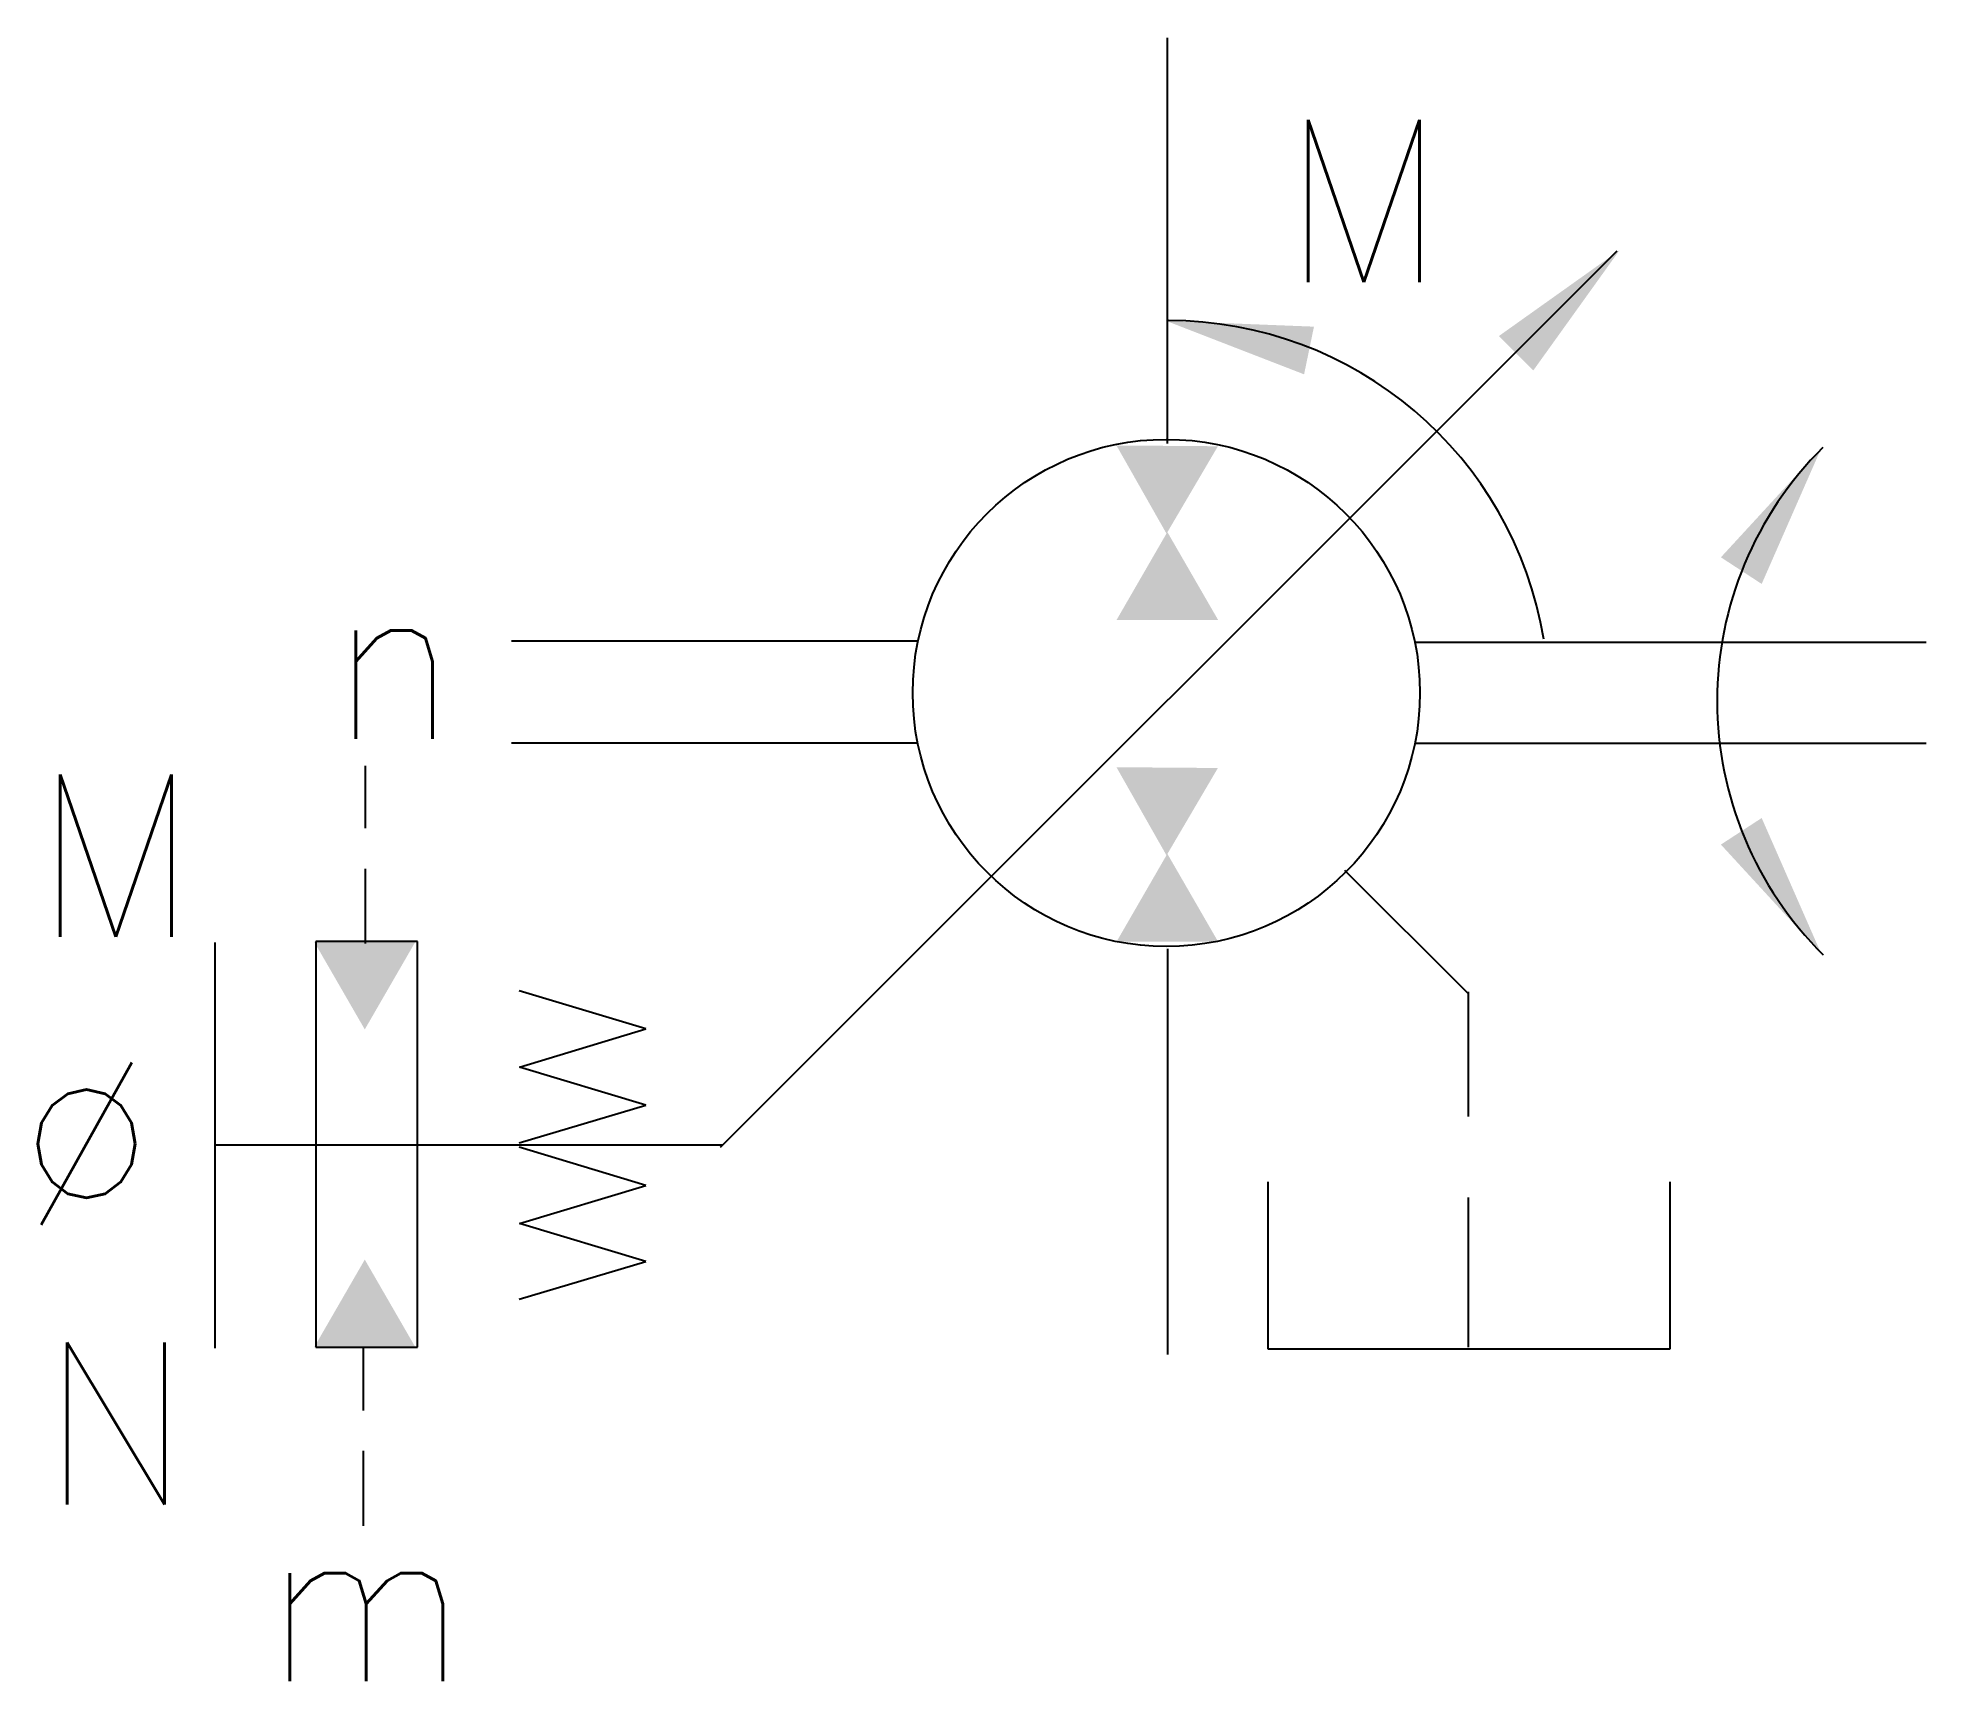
# Model space of a CAD drawing. Extents: x 227.4 to 264.6, y 456.6 to 489.
import ezdxf
from ezdxf.enums import TextEntityAlignment as Align

# ---------------------------------------------------------------- set-up
doc = ezdxf.new("R2010")
doc.units = 0
doc.header["$LTSCALE"] = 5
doc.header["$MEASUREMENT"] = 0
doc.layers.add('11', color=1, linetype='CONTINUOUS')
doc.layers.add('12', color=2, linetype='CONTINUOUS')
doc.styles.add('HZ', font='txt', dxfattribs={"bigfont": 'hztxt'})

# ---------------------------------------------------------------- blocks, each defined once
blk = doc.blocks.new('5236', base_point=(344.924, 42.985))
at = {"layer": '11'}
for p, q in [((342.018, 47.871), (343.501, 42.874)), ((343.501, 42.874), (345.003, 47.856)), ((345.003, 47.856), (346.506, 42.874)), ((346.506, 42.874), (348.008, 47.871))]:
    blk.add_line(p, q, dxfattribs=at)
blk = doc.blocks.new('5171', base_point=(201.305, 88.5))
at = {"layer": '11'}
for p, q in [((201.383, 88.426), (201.383, 93.426)), ((213.383, 93.426), (213.383, 88.426)), ((213.383, 88.426), (201.383, 88.426))]:
    blk.add_line(p, q, dxfattribs=at)

msp = doc.modelspace()

# ---------------------------------------------------------------- linework, layer by layer
at = {"layer": '11'}
for p, q in [((249.672, 481.019), (249.672, 489.019)), ((258.531, 484.813), (240.853, 467.135)), ((236.743, 477.129), (244.769, 477.129)), ((254.541, 477.101), (264.634, 477.101)), ((236.743, 475.12), (244.74, 475.12)), ((264.634, 475.101), (254.561, 475.101)), ((230.895, 471.181), (230.895, 463.181)), ((232.885, 471.198), (232.885, 463.198)), ((234.885, 471.198), (232.885, 471.198)), ((234.885, 463.198), (234.885, 471.198)), ((249.672, 471.056), (249.672, 463.056)), ((240.895, 467.181), (230.895, 467.181)), ((232.885, 463.198), (234.885, 463.198))]:
    msp.add_line(p, q, dxfattribs=at)
msp.add_circle((249.652, 476.101), 5, dxfattribs=at)
for centre, radius, start, end in [((249.692, 475.943), 7.5, 9.3601, 90), ((267.543, 475.943), 7.031, 134.6929, 225.3648)]:
    msp.add_arc(centre, radius, start, end, dxfattribs=at)
at = {"layer": '12'}
for p, q in [((233.857, 474.664), (233.857, 473.435)), ((233.857, 472.635), (233.857, 471.162)), ((253.168, 472.609), (255.602, 470.174)), ((255.602, 470.207), (255.602, 467.749)), ((255.602, 466.149), (255.602, 463.202)), ((233.817, 463.183), (233.817, 461.954)), ((233.817, 461.154), (233.817, 459.68))]:
    msp.add_line(p, q, dxfattribs=at)
for points in [[(256.209, 483.138), (256.886, 482.458), (258.588, 484.831)], [(252.368, 482.383), (252.563, 483.323), (249.645, 483.438)], [(249.656, 479.241), (248.669, 480.98), (250.669, 480.965)], [(260.586, 478.775), (261.39, 478.25), (262.563, 480.924)], [(249.672, 479.274), (248.672, 477.542), (250.672, 477.542)], [(249.656, 472.897), (248.669, 474.636), (250.669, 474.621)], [(260.586, 473.111), (261.39, 473.635), (262.563, 470.961)], [(249.672, 472.93), (248.672, 471.198), (250.672, 471.198)], [(232.849, 471.198), (233.849, 469.466), (234.849, 471.198)], [(232.849, 463.196), (233.849, 464.928), (234.849, 463.196)]]:
    msp.add_solid(points, dxfattribs=at)

# ---------------------------------------------------------------- block references
at = {"layer": '11', "xscale": 0.5, "yscale": 0.5, "zscale": 0.5, "rotation": 90}
for p in [(239.333, 468.684), (239.333, 465.6)]:
    msp.add_blockref('5236', p, dxfattribs=at)
at = {"layer": '11', "xscale": 0.66, "yscale": 0.66, "zscale": 0.66}
msp.add_blockref('5171', (251.61, 463.212), dxfattribs=at)

# ---------------------------------------------------------------- texts
at = {"layer": '12', "style": 'HZ'}
for s, p in [('M', (251.902, 484.201)), ('n', (233.126, 475.199)), ('M', (227.294, 471.293)), ('N', (227.432, 460.096))]:
    msp.add_text(s, height=3.2, dxfattribs=at).set_placement(p)
for s, p in [('%%c', (228.362, 467.213)), ('m', (233.877, 458.214))]:
    msp.add_text(s, height=3.2, dxfattribs=at).set_placement(p, align=Align.MIDDLE)

doc.saveas('drawing.dxf')
